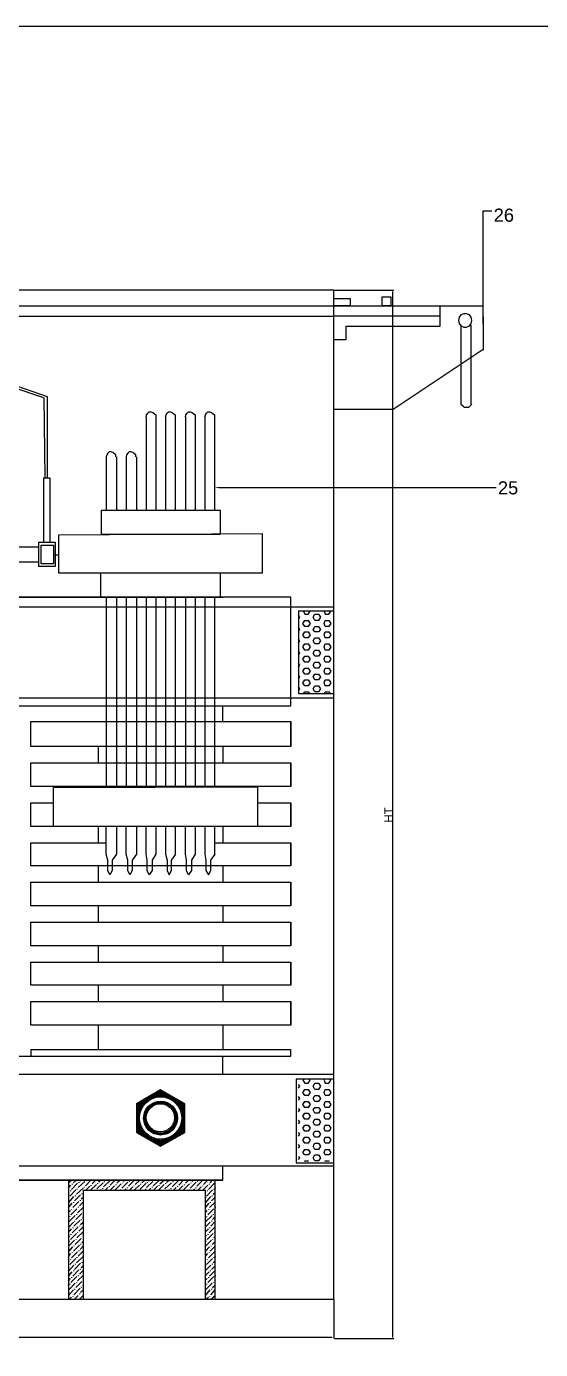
# Model space of a CAD drawing. Header units: millimetres. Extents: x 21.7 to 33, y 17.3 to 23.4.
# Drawn here: x 24.029 to 25.444, y 19.783 to 23.422 of the extents above; entities that cross this region are included whole.
import ezdxf

# ---------------------------------------------------------------- set-up
doc = ezdxf.new("R2010")
doc.units = ezdxf.units.MM
doc.header["$LTSCALE"] = 0.5
doc.layers.add('PDF_Geometry', color=7, linetype='Continuous')
doc.layers.add('PDF_Text', color=7, linetype='Continuous')
doc.layers.add('PDF_Solid Fills', color=7, linetype='Continuous', true_color=0xcd2027)
doc.styles.add('PDF F1', font='arial.ttf')

msp = doc.modelspace()

# ---------------------------------------------------------------- linework, layer by layer
at = {"layer": 'PDF_Geometry', "lineweight": 25}
for points in [[(22.0033, 17.33), (33.0383, 17.33), (33.0383, 23.4217), (22.0033, 23.4217)], [(25.2867, 22.6083), (25.2867, 22.915), (25.31, 22.915)], [(24.8767, 22.6967), (25.04, 22.6967)], [(25.0367, 22.6917), (25.0367, 19.8167)], [(22.3967, 22.6533), (24.875, 22.6533)], [(24.875, 22.6533), (25.2867, 22.6533)], [(25.1667, 22.6517), (25.1667, 22.5967), (24.9083, 22.5967), (24.9083, 22.56), (24.875, 22.56)], [(22.3967, 22.625), (24.875, 22.625)], [(25.1667, 22.625), (24.875, 22.625)], [(25.225, 22.5983), (25.225, 22.3833), (25.2333, 22.3767)], [(25.2533, 22.3833), (25.2533, 22.6)], [(25.2867, 22.6233), (25.2867, 22.5317)], [(25.2867, 22.5333), (25.0383, 22.3683), (24.875, 22.3683)], [(24.0767, 22.4), (23.8033, 22.4917)], [(24.0867, 22.4033), (23.8117, 22.4983)], [(24.0767, 22.4), (24.08, 22.18), (24.0867, 22.18), (24.0867, 22.4033)], [(25.2333, 22.375), (25.2467, 22.375), (25.255, 22.3833)], [(24.0767, 22.0033), (24.0767, 22.18), (24.0933, 22.18), (24.0933, 22.0033)], [(24.5583, 22.1533), (25.2983, 22.1533), (25.3217, 22.1533)], [(24.2483, 22.025), (24.2483, 22.0233)], [(24.2767, 22.025), (24.2767, 22.0233)], [(24.3033, 22.025), (24.3033, 22.0233)], [(24.3317, 22.025), (24.3317, 22.0233)], [(24.3583, 22.025), (24.3583, 22.0233)], [(24.385, 22.025), (24.385, 22.0233)], [(24.4117, 22.025), (24.4117, 22.0233)], [(24.4383, 22.025), (24.4383, 22.0233)], [(24.4667, 22.025), (24.4667, 22.0233)], [(24.4933, 22.025), (24.4933, 22.0233)], [(24.52, 22.025), (24.52, 22.0233)], [(24.5467, 22.025), (24.5467, 22.0233)], [(24.0633, 21.99), (23.9167, 21.99)], [(24.0633, 21.9483), (23.9167, 21.9483)], [(24.1033, 21.9683), (24.1183, 21.9683)], [(22.7017, 21.8517), (24.57, 21.8517)], [(22.3967, 21.825), (24.875, 21.825)], [(24.875, 21.8133), (24.7783, 21.8133), (24.7783, 21.5867), (24.875, 21.5867)], [(24.7783, 21.7917), (24.7817, 21.7967), (24.7783, 21.8017)], [(24.7917, 21.8133), (24.795, 21.805), (24.805, 21.805), (24.81, 21.8133)], [(24.8483, 21.8133), (24.8517, 21.805), (24.8617, 21.805), (24.8667, 21.8133)], [(24.7783, 21.76), (24.7817, 21.7633), (24.7783, 21.7683)], [(24.7783, 21.7267), (24.7817, 21.7317), (24.7783, 21.7367)], [(24.7783, 21.6933), (24.7817, 21.6983), (24.7783, 21.7033)], [(24.7783, 21.66), (24.7817, 21.665), (24.7783, 21.67)], [(24.7783, 21.6283), (24.7817, 21.6333), (24.7783, 21.6367)], [(24.7783, 21.595), (24.7817, 21.6), (24.7783, 21.605)], [(24.7917, 21.5867), (24.795, 21.5917), (24.805, 21.5917), (24.8083, 21.5867)], [(24.85, 21.5867), (24.8517, 21.5917), (24.8617, 21.5917), (24.865, 21.5867)], [(22.3967, 21.575), (24.875, 21.575)], [(24.57, 21.51), (24.57, 21.5533)], [(24.0417, 21.4417), (24.0417, 21.51)], [(24.7567, 21.4417), (24.7567, 21.51)], [(24.2267, 21.4417), (24.2267, 21.3967)], [(24.57, 21.4417), (24.57, 21.3967)], [(24.0417, 21.3317), (24.0417, 21.3967)], [(24.7567, 21.3317), (24.7567, 21.3967)], [(24.2267, 21.3317), (24.2267, 21.3283)], [(24.57, 21.3317), (24.57, 21.33)], [(24.0417, 21.2217), (24.0417, 21.2867)], [(24.665, 21.2867), (24.7567, 21.2867), (24.7567, 21.2217), (24.0417, 21.2217), (24.0417, 21.2867), (24.1033, 21.2867)], [(24.7567, 21.2217), (24.7567, 21.2867)], [(24.2267, 21.2217), (24.2267, 21.1767)], [(24.57, 21.2217), (24.57, 21.1767)], [(24.0417, 21.1133), (24.0417, 21.1767)], [(24.5467, 21.1767), (24.7567, 21.1767), (24.7567, 21.1133), (24.0417, 21.1133), (24.0417, 21.1767), (24.2483, 21.1767)], [(24.52, 21.145), (24.5233, 21.1283)], [(24.5367, 21.1283), (24.5483, 21.145)], [(24.7567, 21.1133), (24.7567, 21.1767)], [(24.2267, 21.1133), (24.2267, 21.0683)], [(24.57, 21.1133), (24.57, 21.0683)], [(24.0417, 21.0033), (24.0417, 21.0683)], [(24.7567, 21.0033), (24.7567, 21.0683)], [(24.2267, 21.0033), (24.2267, 20.9583)], [(24.57, 21.0033), (24.57, 20.9583)], [(24.0417, 20.8933), (24.0417, 20.9583)], [(24.7567, 20.8933), (24.7567, 20.9583)], [(24.2267, 20.8933), (24.2267, 20.8483)], [(24.57, 20.8933), (24.57, 20.8483)], [(24.0417, 20.785), (24.0417, 20.8483)], [(24.7567, 20.785), (24.7567, 20.8483)], [(24.2267, 20.785), (24.2267, 20.74)], [(24.57, 20.785), (24.57, 20.74)], [(24.0417, 20.675), (24.0417, 20.74)], [(24.7567, 20.675), (24.7567, 20.74)], [(24.2267, 20.675), (24.2267, 20.6083)], [(24.57, 20.675), (24.57, 20.6083)], [(24.0417, 20.6083), (24.0417, 20.59)], [(24.0417, 20.6083), (24.7567, 20.6083)], [(24.7567, 20.59), (24.7567, 20.6083)], [(23.8083, 20.59), (24.2267, 20.59)], [(24.2267, 20.59), (24.7567, 20.59)], [(24.57, 20.54), (24.57, 20.59)], [(22.3967, 20.54), (24.875, 20.54)], [(24.7933, 20.5267), (24.79, 20.5233), (24.795, 20.515), (24.805, 20.515), (24.81, 20.5233), (24.8067, 20.5267)], [(24.85, 20.5267), (24.8483, 20.5233), (24.8517, 20.515), (24.8617, 20.515), (24.8667, 20.5233), (24.8633, 20.5267)], [(24.7783, 20.5017), (24.7817, 20.5067), (24.7783, 20.5117)], [(24.7783, 20.4683), (24.7817, 20.4733), (24.7783, 20.4783)], [(24.7783, 20.4367), (24.7817, 20.4417), (24.7783, 20.445)], [(24.7783, 20.4033), (24.7817, 20.4083), (24.7783, 20.4133)], [(24.7783, 20.37), (24.7817, 20.375), (24.7783, 20.38)], [(24.7783, 20.3367), (24.7817, 20.3417), (24.7783, 20.3467)], [(24.7783, 20.305), (24.7817, 20.31), (24.7783, 20.3133)], [(22.3967, 20.2883), (24.875, 20.2883)], [(22.7017, 20.2883), (22.7017, 20.2483), (24.57, 20.2483), (24.57, 20.2883)], [(24.57, 20.2483), (22.7017, 20.2483), (22.7017, 20.2883)], [(24.795, 20.3), (24.795, 20.3017), (24.805, 20.3017), (24.805, 20.3)], [(24.8517, 20.3), (24.8517, 20.3017), (24.8617, 20.3017), (24.8617, 20.3)], [(24.145, 20.24), (24.1533, 20.2483)], [(24.145, 20.2267), (24.1517, 20.235)], [(24.1533, 20.2233), (24.17, 20.24)], [(24.155, 20.2383), (24.155, 20.2367)], [(24.1583, 20.2417), (24.1667, 20.2483)], [(24.1717, 20.2283), (24.19, 20.245)], [(24.1733, 20.2433), (24.1733, 20.2417)], [(24.1767, 20.2467), (24.18, 20.2483)], [(24.1917, 20.2333), (24.2067, 20.2483)], [(24.1933, 20.2483), (24.1933, 20.2467)], [(24.205, 20.22), (24.2217, 20.2367)], [(24.2067, 20.235), (24.2067, 20.2333)], [(24.21, 20.2383), (24.22, 20.2483)], [(24.2233, 20.225), (24.24, 20.2417)], [(24.225, 20.24), (24.225, 20.2383)], [(24.2283, 20.2433), (24.2333, 20.2483)], [(24.2417, 20.23), (24.2583, 20.2467)], [(24.2433, 20.245), (24.2433, 20.2433)], [(24.2467, 20.2483), (24.2467, 20.2467)], [(24.2583, 20.22), (24.2717, 20.2333)], [(24.26, 20.235), (24.2733, 20.2483)], [(24.2733, 20.2217), (24.29, 20.2383)], [(24.275, 20.2367), (24.275, 20.235)], [(24.2783, 20.24), (24.2867, 20.2483)], [(24.2917, 20.2267), (24.3083, 20.2433)], [(24.2933, 20.2417), (24.2933, 20.24)], [(24.2967, 20.245), (24.3, 20.2483)], [(24.31, 20.2317), (24.3267, 20.2483)], [(24.3117, 20.2467), (24.3117, 20.245)], [(24.325, 20.22), (24.34, 20.235)], [(24.325, 20.2333), (24.325, 20.2317)], [(24.3283, 20.2367), (24.3417, 20.2483)], [(24.3417, 20.2233), (24.3583, 20.24)], [(24.3433, 20.2383), (24.3433, 20.2367)], [(24.3467, 20.2417), (24.355, 20.2483)], [(24.36, 20.2283), (24.3767, 20.245)], [(24.3617, 20.2433), (24.3617, 20.2417)], [(24.365, 20.2467), (24.3683, 20.2483)], [(24.3783, 20.2333), (24.395, 20.2483)], [(24.38, 20.2483), (24.38, 20.2467)], [(24.3917, 20.22), (24.4083, 20.2367)], [(24.3933, 20.235), (24.3933, 20.2333)], [(24.3967, 20.2383), (24.4083, 20.2483)], [(24.41, 20.225), (24.4283, 20.2417)], [(24.4117, 20.24), (24.4117, 20.2383)], [(24.415, 20.2433), (24.4217, 20.2483)], [(24.43, 20.23), (24.4467, 20.2467)], [(24.4317, 20.245), (24.4317, 20.2433)], [(24.435, 20.2483), (24.435, 20.2467)], [(24.4467, 20.22), (24.46, 20.2333)], [(24.4483, 20.235), (24.4617, 20.2483)], [(24.4617, 20.2217), (24.4783, 20.2383)], [(24.4633, 20.2367), (24.4633, 20.235)], [(24.4667, 20.24), (24.475, 20.2483)], [(24.48, 20.2267), (24.4967, 20.2433)], [(24.4817, 20.2417), (24.4817, 20.24)], [(24.485, 20.245), (24.4883, 20.2483)], [(24.4983, 20.2317), (24.515, 20.2483)], [(24.5, 20.2467), (24.5, 20.245)], [(24.5133, 20.22), (24.5283, 20.235)], [(24.5133, 20.2333), (24.5133, 20.2317)], [(24.5167, 20.2367), (24.5283, 20.2483)], [(24.53, 20.2233), (24.5467, 20.24)], [(24.5317, 20.2383), (24.5317, 20.2367)], [(24.535, 20.2417), (24.5417, 20.2483)], [(24.145, 20.2133), (24.1467, 20.2167)], [(24.145, 20.1867), (24.16, 20.2033)], [(24.145, 20.2017), (24.145, 20.2)], [(24.1483, 20.205), (24.165, 20.2217)], [(24.15, 20.22), (24.15, 20.2183)], [(24.1617, 20.1917), (24.1783, 20.2083)], [(24.1633, 20.2067), (24.1633, 20.205)], [(24.1667, 20.21), (24.185, 20.2267)], [(24.1683, 20.225), (24.1683, 20.2233)], [(24.18, 20.1967), (24.185, 20.2017)], [(24.1817, 20.2117), (24.1817, 20.21)], [(24.1883, 20.23), (24.1883, 20.2283)], [(24.1917, 20.22), (24.2033, 20.2317)], [(24.22, 20.2217), (24.22, 20.22)], [(24.2317, 20.22), (24.235, 20.2233)], [(24.2383, 20.2267), (24.2383, 20.225)], [(24.245, 20.22), (24.2533, 20.2283)], [(24.2567, 20.2317), (24.2567, 20.23)], [(24.2883, 20.2233), (24.2883, 20.2217)], [(24.2983, 20.22), (24.3033, 20.225)], [(24.3067, 20.2283), (24.3067, 20.2267)], [(24.3117, 20.22), (24.3217, 20.23)], [(24.3517, 20.22), (24.3533, 20.2217)], [(24.3567, 20.225), (24.3567, 20.2233)], [(24.365, 20.22), (24.3717, 20.2267)], [(24.375, 20.23), (24.375, 20.2283)], [(24.3783, 20.22), (24.39, 20.2317)], [(24.4067, 20.2217), (24.4067, 20.22)], [(24.42, 20.22), (24.4233, 20.2233)], [(24.4267, 20.2267), (24.4267, 20.225)], [(24.4333, 20.22), (24.4417, 20.2283)], [(24.445, 20.2317), (24.445, 20.23)], [(24.4767, 20.2233), (24.4767, 20.2217)], [(24.4867, 20.22), (24.4917, 20.225)], [(24.495, 20.2283), (24.495, 20.2267)], [(24.5, 20.22), (24.51, 20.23)], [(24.5217, 20.215), (24.5233, 20.2167)], [(24.5217, 20.1867), (24.5367, 20.2033)], [(24.5217, 20.2017), (24.5217, 20.2)], [(24.525, 20.205), (24.5417, 20.2217)], [(24.5267, 20.22), (24.5267, 20.2183)], [(24.5383, 20.1917), (24.5483, 20.2017)], [(24.54, 20.2067), (24.54, 20.205)], [(24.5433, 20.21), (24.5483, 20.215)], [(24.545, 20.225), (24.545, 20.2233)], [(24.5483, 20.2283), (24.5483, 20.2267)], [(24.145, 20.1733), (24.155, 20.185)], [(24.145, 20.16), (24.15, 20.165)], [(24.1517, 20.1533), (24.1683, 20.17)], [(24.1533, 20.1683), (24.1533, 20.1667)], [(24.1567, 20.1733), (24.1733, 20.19)], [(24.1583, 20.1883), (24.1583, 20.1867)], [(24.17, 20.1583), (24.185, 20.1733)], [(24.1717, 20.175), (24.1717, 20.1733)], [(24.175, 20.1783), (24.185, 20.1883)], [(24.1767, 20.1933), (24.1767, 20.1917)], [(24.5217, 20.1733), (24.5317, 20.185)], [(24.5217, 20.16), (24.5267, 20.165)], [(24.5283, 20.1533), (24.545, 20.17)], [(24.53, 20.1683), (24.53, 20.1667)], [(24.5333, 20.1733), (24.5483, 20.1883)], [(24.535, 20.1883), (24.535, 20.1867)], [(24.5467, 20.1583), (24.5483, 20.1617)], [(24.5483, 20.175), (24.5483, 20.1733)], [(24.145, 20.1467), (24.145, 20.145)], [(24.145, 20.1183), (24.1583, 20.1333)], [(24.1467, 20.135), (24.1633, 20.1517)], [(24.1483, 20.15), (24.1483, 20.1483)], [(24.16, 20.1217), (24.1767, 20.1383)], [(24.1617, 20.1367), (24.1617, 20.135)], [(24.165, 20.14), (24.1817, 20.1567)], [(24.1667, 20.155), (24.1667, 20.1533)], [(24.175, 20.1233), (24.175, 20.1217)], [(24.1783, 20.1267), (24.185, 20.1333)], [(24.18, 20.1417), (24.18, 20.14)], [(24.185, 20.145), (24.185, 20.1467)], [(24.5217, 20.1467), (24.5217, 20.145)], [(24.5217, 20.12), (24.535, 20.1333)], [(24.5233, 20.135), (24.54, 20.1517)], [(24.525, 20.15), (24.525, 20.1483)], [(24.5367, 20.1217), (24.5483, 20.135)], [(24.5383, 20.1367), (24.5383, 20.135)], [(24.5417, 20.14), (24.5483, 20.1483)], [(24.5433, 20.155), (24.5433, 20.1533)], [(24.145, 20.105), (24.1533, 20.115)], [(24.145, 20.0917), (24.1483, 20.0967)], [(24.15, 20.085), (24.1667, 20.1017)], [(24.1517, 20.1), (24.1517, 20.0983)], [(24.155, 20.1033), (24.1717, 20.12)], [(24.1567, 20.1183), (24.1567, 20.1167)], [(24.1633, 20.0717), (24.18, 20.0883)], [(24.1683, 20.09), (24.185, 20.1067)], [(24.17, 20.105), (24.17, 20.1033)], [(24.1733, 20.1083), (24.185, 20.12)], [(24.185, 20.0917), (24.185, 20.09)], [(24.5217, 20.1067), (24.53, 20.115)], [(24.5217, 20.0933), (24.525, 20.0967)], [(24.5267, 20.085), (24.5433, 20.1017)], [(24.5283, 20.1), (24.5283, 20.0983)], [(24.5317, 20.1033), (24.5483, 20.12)], [(24.5333, 20.1183), (24.5333, 20.1167)], [(24.545, 20.09), (24.5483, 20.0933)], [(24.5467, 20.105), (24.5467, 20.1033)], [(24.145, 20.0667), (24.1617, 20.0833)], [(24.145, 20.0517), (24.1567, 20.065)], [(24.1467, 20.0817), (24.1467, 20.08)], [(24.1533, 20.035), (24.17, 20.0517)], [(24.1583, 20.0533), (24.175, 20.07)], [(24.16, 20.0683), (24.16, 20.0667)], [(24.165, 20.0867), (24.165, 20.085)], [(24.1717, 20.04), (24.185, 20.0533)], [(24.1733, 20.055), (24.1733, 20.0533)], [(24.1767, 20.0583), (24.185, 20.0667)], [(24.1783, 20.0733), (24.1783, 20.0717)], [(24.1817, 20.0767), (24.185, 20.08)], [(24.5217, 20.0667), (24.5383, 20.0833)], [(24.5217, 20.0533), (24.5333, 20.065)], [(24.5233, 20.0817), (24.5233, 20.08)], [(24.53, 20.035), (24.5467, 20.0517)], [(24.535, 20.0533), (24.5483, 20.0667)], [(24.5367, 20.0683), (24.5367, 20.0667)], [(24.54, 20.0717), (24.5483, 20.08)], [(24.5417, 20.0867), (24.5417, 20.085)], [(24.145, 20.0383), (24.1517, 20.0467)], [(24.145, 20.025), (24.1467, 20.0283)], [(24.145, 19.9983), (24.16, 20.015)], [(24.1483, 20.0167), (24.165, 20.0333)], [(24.15, 20.0317), (24.15, 20.03)], [(24.155, 20.05), (24.155, 20.0483)], [(24.1617, 20.0033), (24.1783, 20.02)], [(24.1633, 20.0183), (24.1633, 20.0167)], [(24.1667, 20.0217), (24.185, 20.0383)], [(24.1683, 20.0367), (24.1683, 20.035)], [(24.1817, 20.0233), (24.1817, 20.0217)], [(24.5217, 20.04), (24.5283, 20.0467)], [(24.5217, 20.0267), (24.5233, 20.0283)], [(24.5217, 20), (24.5367, 20.015)], [(24.525, 20.0167), (24.5417, 20.0333)], [(24.5267, 20.0317), (24.5267, 20.03)], [(24.5317, 20.05), (24.5317, 20.0483)], [(24.54, 20.0183), (24.54, 20.0167)], [(24.5433, 20.0217), (24.5483, 20.0267)], [(24.545, 20.0367), (24.545, 20.035)], [(24.5483, 20.04), (24.5483, 20.0383)], [(24.145, 20.0133), (24.145, 20.0117)], [(24.145, 19.985), (24.155, 19.9967)], [(24.145, 19.9717), (24.15, 19.9783)], [(24.1517, 19.9667), (24.1683, 19.9833)], [(24.1533, 19.9817), (24.1533, 19.98)], [(24.1567, 19.985), (24.1733, 20.0017)], [(24.1583, 20), (24.1583, 19.9983)], [(24.17, 19.9717), (24.185, 19.9867)], [(24.1717, 19.9867), (24.1717, 19.985)], [(24.175, 19.99), (24.185, 20)], [(24.1767, 20.005), (24.1767, 20.0033)], [(24.18, 20.0083), (24.185, 20.0133)], [(24.5217, 20.0133), (24.5217, 20.0117)], [(24.5217, 19.9867), (24.5317, 19.9967)], [(24.5217, 19.9733), (24.5267, 19.9783)], [(24.5283, 19.9667), (24.545, 19.9833)], [(24.53, 19.9817), (24.53, 19.98)], [(24.5333, 19.985), (24.5483, 20)], [(24.535, 20), (24.535, 19.9983)], [(24.5383, 20.0033), (24.5483, 20.0133)], [(24.5483, 19.9867), (24.5483, 19.985)], [(24.145, 19.9583), (24.145, 19.96)], [(24.145, 19.9317), (24.1583, 19.9467)], [(24.1467, 19.9483), (24.1633, 19.965)], [(24.1483, 19.9633), (24.1483, 19.9617)], [(24.16, 19.9333), (24.1767, 19.9517)], [(24.1617, 19.95), (24.1617, 19.9483)], [(24.165, 19.9533), (24.1817, 19.97)], [(24.1667, 19.9683), (24.1667, 19.9667)], [(24.1783, 19.94), (24.185, 19.9467)], [(24.18, 19.955), (24.18, 19.9533)], [(24.185, 19.9583), (24.185, 19.96)], [(24.5217, 19.9583), (24.5217, 19.96)], [(24.5217, 19.9317), (24.535, 19.9467)], [(24.5233, 19.9483), (24.54, 19.965)], [(24.525, 19.9633), (24.525, 19.9617)], [(24.5367, 19.9333), (24.5483, 19.9467)], [(24.5383, 19.95), (24.5383, 19.9483)], [(24.5417, 19.9533), (24.5483, 19.96)], [(24.5433, 19.9683), (24.5433, 19.9667)], [(24.5467, 19.9717), (24.5483, 19.9733)], [(24.1483, 19.9217), (24.1533, 19.9267)], [(24.1567, 19.93), (24.1567, 19.9283)], [(24.1617, 19.9217), (24.1717, 19.9317)], [(24.175, 19.9367), (24.175, 19.935)], [(24.175, 19.9217), (24.185, 19.9317)], [(24.5233, 19.9217), (24.53, 19.9267)], [(24.5333, 19.93), (24.5333, 19.9283)], [(24.5367, 19.9217), (24.5483, 19.9317)], [(24.875, 19.92), (24.875, 19.8133)], [(22.4017, 19.8167), (24.87, 19.8167)], [(24.8767, 19.8133), (25.04, 19.8133)]]:
    msp.add_lwpolyline(points, dxfattribs=at)
for points in [[(22.3967, 19.9217), (24.875, 19.9217), (24.875, 22.6967), (22.3967, 22.6967)], [(24.875, 22.6733), (24.92, 22.6733), (24.92, 22.6533), (24.875, 22.6533)], [(25.0083, 22.6783), (25.0317, 22.6783), (25.0317, 22.6533), (25.0083, 22.6533)], [(25.255, 22.6133), (25.2533, 22.6217), (25.2483, 22.6283), (25.24, 22.6317), (25.2333, 22.6317), (25.225, 22.6283), (25.22, 22.6217), (25.2183, 22.6133), (25.22, 22.605), (25.225, 22.5983), (25.2333, 22.595), (25.24, 22.595), (25.2483, 22.5983), (25.2533, 22.605)], [(24.235, 22.025), (24.5633, 22.025), (24.5633, 22.09), (24.235, 22.09)], [(24.1183, 22.0233), (24.6783, 22.0267), (24.6783, 21.9183), (24.1183, 21.9183)], [(24.0633, 22.0033), (24.1083, 22.0033), (24.1083, 21.9367), (24.0633, 21.9367)], [(24.07, 21.995), (24.1033, 21.995), (24.1033, 21.9433), (24.07, 21.9433)], [(24.2333, 21.8517), (24.5633, 21.8517), (24.5633, 21.9183), (24.2333, 21.9183)], [(22.51, 21.5533), (24.7567, 21.5533), (24.7567, 21.8517), (22.51, 21.8517)], [(24.8183, 21.7967), (24.8233, 21.805), (24.8333, 21.805), (24.8383, 21.7967), (24.8333, 21.7883), (24.8233, 21.7883)], [(24.79, 21.78), (24.795, 21.7883), (24.805, 21.7883), (24.81, 21.78), (24.805, 21.7717), (24.795, 21.7717)], [(24.8183, 21.7633), (24.8233, 21.7717), (24.8333, 21.7717), (24.8383, 21.7633), (24.8333, 21.7567), (24.8233, 21.7567)], [(24.8483, 21.78), (24.8517, 21.7883), (24.8617, 21.7883), (24.8667, 21.78), (24.8617, 21.7717), (24.8517, 21.7717)], [(24.79, 21.7483), (24.795, 21.7567), (24.805, 21.7567), (24.81, 21.7483), (24.805, 21.74), (24.795, 21.74)], [(24.8183, 21.7317), (24.8233, 21.74), (24.8333, 21.74), (24.8383, 21.7317), (24.8333, 21.7233), (24.8233, 21.7233)], [(24.8483, 21.7483), (24.8517, 21.7567), (24.8617, 21.7567), (24.8667, 21.7483), (24.8617, 21.74), (24.8517, 21.74)], [(24.79, 21.715), (24.795, 21.7233), (24.805, 21.7233), (24.81, 21.715), (24.805, 21.7067), (24.795, 21.7067)], [(24.79, 21.6817), (24.795, 21.69), (24.805, 21.69), (24.81, 21.6817), (24.805, 21.6733), (24.795, 21.6733)], [(24.8183, 21.6983), (24.8233, 21.7067), (24.8333, 21.7067), (24.8383, 21.6983), (24.8333, 21.69), (24.8233, 21.69)], [(24.8483, 21.715), (24.8517, 21.7233), (24.8617, 21.7233), (24.8667, 21.715), (24.8617, 21.7067), (24.8517, 21.7067)], [(24.8483, 21.6817), (24.8517, 21.69), (24.8617, 21.69), (24.8667, 21.6817), (24.8617, 21.6733), (24.8517, 21.6733)], [(24.79, 21.6483), (24.795, 21.6567), (24.805, 21.6567), (24.81, 21.6483), (24.805, 21.64), (24.795, 21.64)], [(24.8183, 21.665), (24.8233, 21.6733), (24.8333, 21.6733), (24.8383, 21.665), (24.8333, 21.6567), (24.8233, 21.6567)], [(24.8483, 21.6483), (24.8517, 21.6567), (24.8617, 21.6567), (24.8667, 21.6483), (24.8617, 21.64), (24.8517, 21.64)], [(24.79, 21.6167), (24.795, 21.625), (24.805, 21.625), (24.81, 21.6167), (24.805, 21.6083), (24.795, 21.6083)], [(24.8183, 21.6333), (24.8233, 21.64), (24.8333, 21.64), (24.8383, 21.6333), (24.8333, 21.625), (24.8233, 21.625)], [(24.8483, 21.6167), (24.8517, 21.625), (24.8617, 21.625), (24.8667, 21.6167), (24.8617, 21.6083), (24.8517, 21.6083)], [(24.8183, 21.6), (24.8233, 21.6083), (24.8333, 21.6083), (24.8383, 21.6), (24.8333, 21.5917), (24.8233, 21.5917)], [(24.0417, 21.51), (24.7567, 21.51), (24.7567, 21.4417), (24.0417, 21.4417)], [(24.0417, 21.3967), (24.7567, 21.3967), (24.7567, 21.3317), (24.0417, 21.3317)], [(24.1033, 21.3283), (24.665, 21.33), (24.665, 21.2217), (24.1033, 21.2217)], [(24.0417, 21.0683), (24.7567, 21.0683), (24.7567, 21.0033), (24.0417, 21.0033)], [(24.0417, 20.9583), (24.7567, 20.9583), (24.7567, 20.8933), (24.0417, 20.8933)], [(24.0417, 20.8483), (24.7567, 20.8483), (24.7567, 20.785), (24.0417, 20.785)], [(24.0417, 20.74), (24.7567, 20.74), (24.7567, 20.675), (24.0417, 20.675)], [(24.875, 20.5267), (24.7717, 20.5267), (24.7717, 20.2967), (24.875, 20.2967)], [(24.79, 20.49), (24.795, 20.4983), (24.805, 20.4983), (24.81, 20.49), (24.805, 20.4817), (24.795, 20.4817)], [(24.8183, 20.5067), (24.8233, 20.515), (24.8333, 20.515), (24.8383, 20.5067), (24.8333, 20.4983), (24.8233, 20.4983)], [(24.8483, 20.49), (24.8517, 20.4983), (24.8617, 20.4983), (24.8667, 20.49), (24.8617, 20.4817), (24.8517, 20.4817)], [(24.79, 20.4567), (24.795, 20.465), (24.805, 20.465), (24.81, 20.4567), (24.805, 20.4483), (24.795, 20.4483)], [(24.8183, 20.4733), (24.8233, 20.4817), (24.8333, 20.4817), (24.8383, 20.4733), (24.8333, 20.465), (24.8233, 20.465)], [(24.8483, 20.4567), (24.8517, 20.465), (24.8617, 20.465), (24.8667, 20.4567), (24.8617, 20.4483), (24.8517, 20.4483)], [(24.79, 20.425), (24.795, 20.4333), (24.805, 20.4333), (24.81, 20.425), (24.805, 20.4167), (24.795, 20.4167)], [(24.8183, 20.4417), (24.8233, 20.4483), (24.8333, 20.4483), (24.8383, 20.4417), (24.8333, 20.4333), (24.8233, 20.4333)], [(24.8183, 20.4083), (24.8233, 20.4167), (24.8333, 20.4167), (24.8383, 20.4083), (24.8333, 20.4), (24.8233, 20.4)], [(24.8483, 20.425), (24.8517, 20.4333), (24.8617, 20.4333), (24.8667, 20.425), (24.8617, 20.4167), (24.8517, 20.4167)], [(24.79, 20.3917), (24.795, 20.4), (24.805, 20.4), (24.81, 20.3917), (24.805, 20.3833), (24.795, 20.3833)], [(24.8183, 20.375), (24.8233, 20.3833), (24.8333, 20.3833), (24.8383, 20.375), (24.8333, 20.3667), (24.8233, 20.3667)], [(24.8483, 20.3917), (24.8517, 20.4), (24.8617, 20.4), (24.8667, 20.3917), (24.8617, 20.3833), (24.8517, 20.3833)], [(24.79, 20.3583), (24.795, 20.3667), (24.805, 20.3667), (24.81, 20.3583), (24.805, 20.35), (24.795, 20.35)], [(24.8183, 20.3417), (24.8233, 20.35), (24.8333, 20.35), (24.8383, 20.3417), (24.8333, 20.3333), (24.8233, 20.3333)], [(24.8483, 20.3583), (24.8517, 20.3667), (24.8617, 20.3667), (24.8667, 20.3583), (24.8617, 20.35), (24.8517, 20.35)], [(24.79, 20.325), (24.795, 20.3333), (24.805, 20.3333), (24.81, 20.325), (24.805, 20.3183), (24.795, 20.3183)], [(24.8183, 20.31), (24.8233, 20.3183), (24.8333, 20.3183), (24.8383, 20.31), (24.8333, 20.3017), (24.8233, 20.3017)], [(24.8483, 20.325), (24.8517, 20.3333), (24.8617, 20.3333), (24.8667, 20.325), (24.8617, 20.3183), (24.8517, 20.3183)], [(24.5483, 20.2483), (24.145, 20.2483), (24.145, 19.9217), (24.5483, 19.9217)], [(24.5217, 20.22), (24.185, 20.22), (24.185, 19.9217), (24.5217, 19.9217)]]:
    msp.add_lwpolyline(points, close=True, dxfattribs=at)
at = {"layer": 'PDF_Geometry', "color": 242, "lineweight": 25, "true_color": 0xcd2027}
for points in [[(24.3583, 22.3483), (24.36, 22.3533), (24.3633, 22.3583), (24.3667, 22.3617), (24.3717, 22.3617), (24.3767, 22.36), (24.3817, 22.3567), (24.385, 22.3533), (24.385, 22.3483), (24.385, 22.09)], [(24.3583, 22.3483), (24.3583, 22.09)], [(24.4117, 22.3483), (24.4133, 22.3533), (24.4167, 22.3583), (24.42, 22.3617), (24.425, 22.3617), (24.43, 22.36), (24.435, 22.3567), (24.4383, 22.3533), (24.4383, 22.3483), (24.4383, 22.09)], [(24.4117, 22.3483), (24.4117, 22.09)], [(24.4667, 22.3483), (24.4683, 22.3533), (24.4717, 22.3583), (24.475, 22.3617), (24.48, 22.3617), (24.485, 22.36), (24.49, 22.3567), (24.4933, 22.3533), (24.4933, 22.3483), (24.4933, 22.09)], [(24.4667, 22.3483), (24.4667, 22.09)], [(24.52, 22.3483), (24.5217, 22.3533), (24.525, 22.3583), (24.5283, 22.3617), (24.5333, 22.3617), (24.5383, 22.36), (24.5433, 22.3567), (24.5467, 22.3533), (24.5467, 22.3483), (24.5467, 22.09)], [(24.52, 22.3483), (24.52, 22.09)], [(24.275, 22.2383), (24.275, 22.2433), (24.2717, 22.2467), (24.2667, 22.25), (24.2617, 22.2517), (24.2567, 22.2517), (24.2533, 22.2483), (24.25, 22.2433), (24.2483, 22.2383)], [(24.2483, 22.2383), (24.2483, 22.09)], [(24.2767, 22.2383), (24.2767, 22.09)], [(24.33, 22.2383), (24.33, 22.2433), (24.3267, 22.2467), (24.3217, 22.25), (24.3167, 22.2517), (24.3117, 22.2517), (24.3083, 22.2483), (24.305, 22.2433), (24.3033, 22.2383)], [(24.3033, 22.2383), (24.3033, 22.09)], [(24.3317, 22.2383), (24.3317, 22.09)], [(24.2483, 21.8517), (24.2483, 21.3283)], [(24.2767, 21.8517), (24.2767, 21.3283)], [(24.3033, 21.8517), (24.3033, 21.3283)], [(24.3317, 21.8517), (24.3317, 21.33)], [(24.3583, 21.8517), (24.3583, 21.33)], [(24.385, 21.8517), (24.385, 21.33)], [(24.4117, 21.8517), (24.4117, 21.33)], [(24.4383, 21.8517), (24.4383, 21.33)], [(24.4667, 21.8517), (24.4667, 21.33)], [(24.4933, 21.8517), (24.4933, 21.33)], [(24.52, 21.8517), (24.52, 21.33)], [(24.5467, 21.8517), (24.5467, 21.33)], [(24.2767, 21.2217), (24.2767, 21.145), (24.265, 21.1283), (24.265, 21.1), (24.2583, 21.0883), (24.2533, 21.1), (24.2533, 21.1283), (24.2483, 21.145), (24.2483, 21.2217)], [(24.3317, 21.2217), (24.3317, 21.145), (24.32, 21.1283), (24.32, 21.1), (24.3133, 21.0883), (24.3083, 21.1), (24.3083, 21.1283), (24.3033, 21.145), (24.3033, 21.2217)], [(24.385, 21.2217), (24.385, 21.145), (24.375, 21.1283), (24.375, 21.1), (24.3667, 21.0883), (24.3617, 21.1), (24.3617, 21.1283), (24.3583, 21.145), (24.3583, 21.2217)], [(24.4117, 21.2217), (24.4117, 21.145), (24.4167, 21.1283), (24.4167, 21.1), (24.4217, 21.0883), (24.4283, 21.1), (24.4283, 21.1283), (24.44, 21.145)], [(24.4383, 21.2217), (24.4383, 21.145)], [(24.4933, 21.2217), (24.4933, 21.145), (24.4833, 21.1283), (24.4833, 21.1), (24.475, 21.0883), (24.47, 21.1), (24.47, 21.1283), (24.4667, 21.145), (24.4667, 21.2217)], [(24.52, 21.2217), (24.52, 21.145)], [(24.5467, 21.2217), (24.5467, 21.145)], [(24.5233, 21.1283), (24.5233, 21.1), (24.53, 21.0883), (24.5367, 21.1), (24.5367, 21.1283)]]:
    msp.add_lwpolyline(points, dxfattribs=at)
msp.add_lwpolyline([(24.3983, 20.4967), (24.3317, 20.4583), (24.3317, 20.38), (24.3983, 20.3417), (24.465, 20.38), (24.465, 20.4583)], close=True, dxfattribs=at)
for centre, radius in [((24.3984, 20.4195), 0.0582), ((24.3984, 20.4194), 0.0466), ((24.3978, 20.4202), 0.0388)]:
    msp.add_circle(centre, radius, dxfattribs=at)
at = {"layer": 'PDF_Solid Fills', "color": 7, "transparency": 33554559}
for points in [[(25.0367, 22.6917), (25.0383, 22.6917), (25.0367, 22.6967)], [(25.2883, 22.6083), (25.2867, 22.5967), (25.2833, 22.6083)], [(24.5583, 22.1517), (24.5467, 22.1533), (24.5583, 22.155)], [(24.87, 19.8167), (24.87, 19.815), (24.875, 19.8167)], [(25.0367, 19.8167), (25.0383, 19.8167), (25.0367, 19.8133)]]:
    msp.add_solid(points, dxfattribs=at)
at = {"layer": 'PDF_Solid Fills', "transparency": 33554559}
for points in [[(24.3983, 20.4967), (24.3983, 20.4783), (24.3667, 20.4783)], [(24.3983, 20.4967), (24.43, 20.4783), (24.3983, 20.4783)], [(24.3433, 20.465), (24.355, 20.4583), (24.3317, 20.4583)], [(24.3317, 20.4583), (24.3533, 20.4567), (24.3317, 20.4567)], [(24.3317, 20.4583), (24.355, 20.4583), (24.3533, 20.4567)], [(24.3317, 20.4567), (24.3467, 20.4483), (24.3317, 20.4483)], [(24.3317, 20.4567), (24.3533, 20.4567), (24.3467, 20.4483)], [(24.3533, 20.47), (24.36, 20.465), (24.3433, 20.465)], [(24.3433, 20.465), (24.36, 20.465), (24.355, 20.4583)], [(24.36, 20.475), (24.3683, 20.47), (24.3533, 20.47)], [(24.3533, 20.47), (24.3683, 20.47), (24.36, 20.465)], [(24.365, 20.4767), (24.3783, 20.475), (24.36, 20.475)], [(24.36, 20.475), (24.3783, 20.475), (24.3683, 20.47)], [(24.365, 20.4517), (24.3733, 20.45), (24.3617, 20.45)], [(24.3667, 20.4783), (24.3883, 20.4767), (24.365, 20.4767)], [(24.365, 20.4767), (24.3883, 20.4767), (24.3783, 20.475)], [(24.3683, 20.455), (24.3767, 20.4517), (24.365, 20.4517)], [(24.365, 20.4517), (24.3767, 20.4517), (24.3733, 20.45)], [(24.3667, 20.4783), (24.3983, 20.4783), (24.3883, 20.4767)], [(24.3717, 20.4583), (24.3833, 20.455), (24.3683, 20.455)], [(24.3683, 20.455), (24.3833, 20.455), (24.3833, 20.455)], [(24.3683, 20.455), (24.3833, 20.455), (24.3767, 20.4517)], [(24.375, 20.46), (24.3983, 20.4583), (24.3717, 20.4583)], [(24.3717, 20.4583), (24.3933, 20.4583), (24.3933, 20.4583)], [(24.3717, 20.4583), (24.3983, 20.4583), (24.3933, 20.4583)], [(24.3717, 20.4583), (24.39, 20.4583), (24.39, 20.4583)], [(24.3717, 20.4583), (24.3933, 20.4583), (24.39, 20.4583)], [(24.3717, 20.4583), (24.39, 20.4583), (24.3833, 20.455)], [(24.3817, 20.4633), (24.3983, 20.46), (24.375, 20.46)], [(24.375, 20.46), (24.3983, 20.46), (24.3983, 20.4583)], [(24.39, 20.4667), (24.3983, 20.4633), (24.3817, 20.4633)], [(24.3817, 20.4633), (24.3983, 20.4633), (24.3983, 20.46)], [(24.3983, 20.4667), (24.39, 20.4667), (24.39, 20.4667)], [(24.39, 20.4667), (24.3983, 20.4667), (24.3983, 20.4633)], [(24.3983, 20.4783), (24.4317, 20.4767), (24.4083, 20.4767)], [(24.3983, 20.4783), (24.43, 20.4783), (24.4317, 20.4767)], [(24.3983, 20.4667), (24.4067, 20.4667), (24.4067, 20.4667)], [(24.3983, 20.4667), (24.415, 20.4633), (24.3983, 20.4633)], [(24.3983, 20.4667), (24.4067, 20.4667), (24.415, 20.4633)], [(24.3983, 20.4633), (24.4217, 20.46), (24.3983, 20.46)], [(24.3983, 20.4633), (24.415, 20.4633), (24.4217, 20.46)], [(24.3983, 20.46), (24.425, 20.4583), (24.3983, 20.4583)], [(24.3983, 20.46), (24.4217, 20.46), (24.425, 20.4583)], [(24.3983, 20.4583), (24.425, 20.4583), (24.4033, 20.4583)], [(24.3983, 20.4583), (24.425, 20.4583), (24.425, 20.4583)], [(24.4033, 20.4583), (24.425, 20.4583), (24.405, 20.4583)], [(24.4033, 20.4583), (24.425, 20.4583), (24.425, 20.4583)], [(24.405, 20.4583), (24.4283, 20.4567), (24.4117, 20.4567)], [(24.405, 20.4583), (24.425, 20.4583), (24.4283, 20.4567)], [(24.4083, 20.4767), (24.4367, 20.475), (24.4183, 20.475)], [(24.4083, 20.4767), (24.4317, 20.4767), (24.4367, 20.475)], [(24.4117, 20.4567), (24.4283, 20.455), (24.4133, 20.455)], [(24.4117, 20.4567), (24.4283, 20.4567), (24.4283, 20.455)], [(24.4133, 20.455), (24.4317, 20.4533), (24.4183, 20.4533)], [(24.4133, 20.455), (24.4283, 20.455), (24.4317, 20.4533)], [(24.4183, 20.475), (24.4433, 20.47), (24.4283, 20.47)], [(24.4183, 20.475), (24.4367, 20.475), (24.4433, 20.47)], [(24.4183, 20.4533), (24.435, 20.45), (24.4233, 20.45)], [(24.4183, 20.4533), (24.4317, 20.4533), (24.435, 20.45)], [(24.4283, 20.47), (24.455, 20.465), (24.4367, 20.465)], [(24.4283, 20.47), (24.4433, 20.47), (24.455, 20.465)], [(24.4367, 20.465), (24.465, 20.4583), (24.4433, 20.4583)], [(24.4367, 20.465), (24.455, 20.465), (24.465, 20.4583)], [(24.4433, 20.4583), (24.465, 20.4567), (24.4433, 20.4567)], [(24.4433, 20.4583), (24.465, 20.4583), (24.465, 20.4567)], [(24.4433, 20.4567), (24.465, 20.4483), (24.45, 20.4483)], [(24.4433, 20.4567), (24.465, 20.4567), (24.465, 20.4483)], [(24.3317, 20.4483), (24.3433, 20.44), (24.3317, 20.44)], [(24.3317, 20.4483), (24.3467, 20.4483), (24.3433, 20.44)], [(24.3317, 20.44), (24.34, 20.43), (24.3317, 20.43)], [(24.3317, 20.44), (24.3433, 20.44), (24.34, 20.43)], [(24.3317, 20.43), (24.34, 20.42), (24.3317, 20.42)], [(24.3317, 20.43), (24.34, 20.43), (24.34, 20.42)], [(24.3317, 20.42), (24.34, 20.4083), (24.3317, 20.4083)], [(24.3317, 20.42), (24.34, 20.42), (24.34, 20.4083)], [(24.3533, 20.435), (24.36, 20.4283), (24.3517, 20.4283)], [(24.3517, 20.4283), (24.36, 20.4267), (24.3517, 20.4267)], [(24.3517, 20.4283), (24.36, 20.4283), (24.36, 20.4267)], [(24.3517, 20.4267), (24.36, 20.42), (24.3517, 20.42)], [(24.3517, 20.4267), (24.36, 20.4267), (24.36, 20.42)], [(24.3517, 20.42), (24.36, 20.4117), (24.3517, 20.4117)], [(24.3517, 20.42), (24.36, 20.42), (24.36, 20.4117)], [(24.3567, 20.4417), (24.3633, 20.435), (24.3533, 20.435)], [(24.3533, 20.435), (24.3617, 20.435), (24.3617, 20.435)], [(24.3533, 20.435), (24.3633, 20.435), (24.3617, 20.435)], [(24.3533, 20.435), (24.3617, 20.435), (24.36, 20.4283)], [(24.36, 20.4467), (24.3667, 20.4433), (24.3567, 20.4433)], [(24.3567, 20.4433), (24.3667, 20.4417), (24.3567, 20.4417)], [(24.3567, 20.4433), (24.3667, 20.4433), (24.3667, 20.4417)], [(24.3567, 20.4417), (24.3667, 20.4417), (24.3633, 20.435)], [(24.3617, 20.45), (24.37, 20.4467), (24.36, 20.4467)], [(24.36, 20.4467), (24.37, 20.4467), (24.3667, 20.4433)], [(24.3617, 20.45), (24.3733, 20.45), (24.37, 20.4467)], [(24.4233, 20.45), (24.435, 20.45), (24.435, 20.45)], [(24.4233, 20.45), (24.4383, 20.445), (24.4283, 20.445)], [(24.4233, 20.45), (24.435, 20.45), (24.4383, 20.445)], [(24.4283, 20.445), (24.44, 20.4433), (24.43, 20.4433)], [(24.4283, 20.445), (24.4383, 20.445), (24.44, 20.4433)], [(24.43, 20.4433), (24.4417, 20.4383), (24.4317, 20.4383)], [(24.43, 20.4433), (24.44, 20.4433), (24.4417, 20.4383)], [(24.4317, 20.4383), (24.4433, 20.435), (24.4333, 20.435)], [(24.4317, 20.4383), (24.4417, 20.4383), (24.4433, 20.435)], [(24.4333, 20.435), (24.4433, 20.4333), (24.435, 20.4333)], [(24.4333, 20.435), (24.4433, 20.435), (24.4433, 20.4333)], [(24.435, 20.4333), (24.445, 20.4283), (24.4367, 20.4283)], [(24.435, 20.4333), (24.4433, 20.4333), (24.445, 20.4283)], [(24.4367, 20.4283), (24.445, 20.4267), (24.4367, 20.4267)], [(24.4367, 20.4283), (24.445, 20.4283), (24.445, 20.4267)], [(24.4367, 20.4267), (24.445, 20.42), (24.4383, 20.42)], [(24.4367, 20.4267), (24.445, 20.4267), (24.445, 20.42)], [(24.4383, 20.42), (24.445, 20.4133), (24.4367, 20.4133)], [(24.4383, 20.42), (24.445, 20.42), (24.445, 20.4133)], [(24.45, 20.4483), (24.465, 20.44), (24.4533, 20.44)], [(24.45, 20.4483), (24.465, 20.4483), (24.465, 20.44)], [(24.4533, 20.44), (24.465, 20.43), (24.4567, 20.43)], [(24.4533, 20.44), (24.465, 20.44), (24.465, 20.43)], [(24.4567, 20.43), (24.465, 20.42), (24.4567, 20.42)], [(24.4567, 20.43), (24.465, 20.43), (24.465, 20.42)], [(24.4567, 20.42), (24.465, 20.4083), (24.4567, 20.4083)], [(24.4567, 20.42), (24.465, 20.42), (24.465, 20.4083)], [(24.3317, 20.4083), (24.3433, 20.4), (24.3317, 20.4)], [(24.3317, 20.4083), (24.34, 20.4083), (24.3433, 20.4)], [(24.3317, 20.4), (24.3467, 20.39), (24.3317, 20.39)], [(24.3317, 20.4), (24.3433, 20.4), (24.3467, 20.39)], [(24.3317, 20.39), (24.3533, 20.3817), (24.3317, 20.3817)], [(24.3317, 20.39), (24.3467, 20.39), (24.3533, 20.3817)], [(24.3317, 20.3817), (24.355, 20.38), (24.3317, 20.38)], [(24.3317, 20.3817), (24.3533, 20.3817), (24.355, 20.38)], [(24.3317, 20.38), (24.36, 20.375), (24.3433, 20.375)], [(24.3317, 20.38), (24.355, 20.38), (24.36, 20.375)], [(24.3517, 20.4117), (24.36, 20.4117), (24.36, 20.4117)], [(24.3517, 20.4117), (24.3617, 20.405), (24.3533, 20.405)], [(24.3517, 20.4117), (24.36, 20.4117), (24.3617, 20.405)], [(24.3533, 20.405), (24.3633, 20.4033), (24.3533, 20.4033)], [(24.3533, 20.405), (24.3617, 20.405), (24.3633, 20.4033)], [(24.3533, 20.4033), (24.3667, 20.3983), (24.3567, 20.3983)], [(24.3533, 20.4033), (24.3633, 20.4033), (24.3667, 20.3983)], [(24.3567, 20.3983), (24.3667, 20.395), (24.3567, 20.395)], [(24.3567, 20.3983), (24.3667, 20.3983), (24.3667, 20.395)], [(24.3567, 20.395), (24.37, 20.3917), (24.36, 20.3917)], [(24.3567, 20.395), (24.3667, 20.395), (24.37, 20.3917)], [(24.36, 20.3917), (24.3733, 20.3883), (24.3617, 20.3883)], [(24.36, 20.3917), (24.37, 20.3917), (24.3733, 20.3883)], [(24.3617, 20.3883), (24.3767, 20.3867), (24.365, 20.3867)], [(24.3617, 20.3883), (24.3733, 20.3883), (24.3767, 20.3867)], [(24.365, 20.3867), (24.3833, 20.3833), (24.3683, 20.3833)], [(24.365, 20.3867), (24.3767, 20.3867), (24.3833, 20.3833)], [(24.3683, 20.3833), (24.3833, 20.3833), (24.3833, 20.3833)], [(24.3683, 20.3833), (24.39, 20.3817), (24.3717, 20.3817)], [(24.3683, 20.3833), (24.3833, 20.3833), (24.39, 20.3817)], [(24.3717, 20.3817), (24.3933, 20.38), (24.3717, 20.38)], [(24.3717, 20.3817), (24.39, 20.3817), (24.3933, 20.38)], [(24.3717, 20.38), (24.3983, 20.38), (24.3983, 20.38)], [(24.3717, 20.38), (24.3933, 20.38), (24.3983, 20.38)], [(24.3717, 20.38), (24.3983, 20.3783), (24.375, 20.3783)], [(24.3717, 20.38), (24.3983, 20.38), (24.3983, 20.3783)], [(24.375, 20.3783), (24.3983, 20.375), (24.3817, 20.375)], [(24.375, 20.3783), (24.3983, 20.3783), (24.3983, 20.375)], [(24.4033, 20.38), (24.425, 20.38), (24.3983, 20.38)], [(24.3983, 20.38), (24.4217, 20.3783), (24.3983, 20.3783)], [(24.3983, 20.38), (24.425, 20.38), (24.4217, 20.3783)], [(24.3983, 20.3783), (24.415, 20.375), (24.3983, 20.375)], [(24.3983, 20.3783), (24.4217, 20.3783), (24.415, 20.375)], [(24.405, 20.38), (24.425, 20.38), (24.4033, 20.38)], [(24.4033, 20.38), (24.425, 20.38), (24.425, 20.38)], [(24.4117, 20.3833), (24.425, 20.38), (24.405, 20.38)], [(24.405, 20.38), (24.425, 20.38), (24.425, 20.38)], [(24.4133, 20.3833), (24.4283, 20.3833), (24.4117, 20.3833)], [(24.4117, 20.3833), (24.4283, 20.3833), (24.425, 20.38)], [(24.4183, 20.385), (24.4283, 20.3833), (24.4133, 20.3833)], [(24.4133, 20.3833), (24.4283, 20.3833), (24.4283, 20.3833)], [(24.4233, 20.3883), (24.4317, 20.385), (24.4183, 20.385)], [(24.4183, 20.385), (24.4317, 20.385), (24.4283, 20.3833)], [(24.4283, 20.3933), (24.435, 20.39), (24.4233, 20.39)], [(24.4233, 20.39), (24.435, 20.3883), (24.4233, 20.3883)], [(24.4233, 20.39), (24.435, 20.39), (24.435, 20.3883)], [(24.4233, 20.3883), (24.435, 20.3883), (24.4317, 20.385)], [(24.43, 20.395), (24.4383, 20.3933), (24.4283, 20.3933)], [(24.4283, 20.3933), (24.4383, 20.3933), (24.435, 20.39)], [(24.4317, 20.4), (24.44, 20.395), (24.43, 20.395)], [(24.43, 20.395), (24.44, 20.395), (24.4383, 20.3933)], [(24.4333, 20.4033), (24.4417, 20.4), (24.4317, 20.4)], [(24.4317, 20.4), (24.4417, 20.4), (24.44, 20.395)], [(24.435, 20.4067), (24.4433, 20.4033), (24.4333, 20.4033)], [(24.4333, 20.4033), (24.4433, 20.4033), (24.4417, 20.4)], [(24.4367, 20.4117), (24.4433, 20.4067), (24.435, 20.4067)], [(24.435, 20.4067), (24.4433, 20.4067), (24.4433, 20.4033)], [(24.4367, 20.4133), (24.445, 20.4117), (24.4367, 20.4117)], [(24.4367, 20.4133), (24.445, 20.4133), (24.445, 20.4117)], [(24.4367, 20.4117), (24.445, 20.4117), (24.4433, 20.4067)], [(24.4433, 20.38), (24.455, 20.375), (24.4367, 20.375)], [(24.45, 20.39), (24.465, 20.3817), (24.4433, 20.3817)], [(24.4433, 20.3817), (24.465, 20.38), (24.4433, 20.38)], [(24.4433, 20.3817), (24.465, 20.3817), (24.465, 20.38)], [(24.4433, 20.38), (24.465, 20.38), (24.455, 20.375)], [(24.4533, 20.4), (24.465, 20.39), (24.45, 20.39)], [(24.45, 20.39), (24.465, 20.39), (24.465, 20.3817)], [(24.4567, 20.4083), (24.465, 20.4), (24.4533, 20.4)], [(24.4533, 20.4), (24.465, 20.4), (24.465, 20.39)], [(24.4567, 20.4083), (24.465, 20.4083), (24.465, 20.4)], [(24.3433, 20.375), (24.3683, 20.3683), (24.3533, 20.3683)], [(24.3433, 20.375), (24.36, 20.375), (24.3683, 20.3683)], [(24.3533, 20.3683), (24.3783, 20.3633), (24.36, 20.3633)], [(24.3533, 20.3683), (24.3683, 20.3683), (24.3783, 20.3633)], [(24.36, 20.3633), (24.3883, 20.3617), (24.365, 20.3617)], [(24.36, 20.3633), (24.3783, 20.3633), (24.3883, 20.3617)], [(24.365, 20.3617), (24.3983, 20.36), (24.3667, 20.36)], [(24.365, 20.3617), (24.3883, 20.3617), (24.3983, 20.36)], [(24.3667, 20.36), (24.3983, 20.36), (24.3983, 20.3417)], [(24.3817, 20.375), (24.3983, 20.3733), (24.39, 20.3733)], [(24.3817, 20.375), (24.3983, 20.375), (24.3983, 20.3733)], [(24.39, 20.3733), (24.3983, 20.3733), (24.3983, 20.3717)], [(24.3983, 20.375), (24.4067, 20.3733), (24.3983, 20.3733)], [(24.3983, 20.375), (24.415, 20.375), (24.4067, 20.3733)], [(24.3983, 20.3733), (24.4067, 20.3733), (24.3983, 20.3717)], [(24.4083, 20.3617), (24.43, 20.36), (24.3983, 20.36)], [(24.3983, 20.36), (24.43, 20.36), (24.3983, 20.3417)], [(24.4183, 20.3633), (24.4317, 20.3617), (24.4083, 20.3617)], [(24.4083, 20.3617), (24.4317, 20.3617), (24.43, 20.36)], [(24.4283, 20.3683), (24.4367, 20.3633), (24.4183, 20.3633)], [(24.4183, 20.3633), (24.4367, 20.3633), (24.4317, 20.3617)], [(24.4367, 20.375), (24.4433, 20.3683), (24.4283, 20.3683)], [(24.4283, 20.3683), (24.4433, 20.3683), (24.4367, 20.3633)], [(24.4367, 20.375), (24.455, 20.375), (24.4433, 20.3683)]]:
    msp.add_solid(points, dxfattribs=at)

# ---------------------------------------------------------------- texts
at = {"layer": 'PDF_Text', "char_height": 0.036, "attachment_point": 4, "style": 'PDF F1'}
for s, insert in [('26', (25.3152, 22.9024)), ('25', (25.3269, 22.1524))]:
    msp.add_mtext(s, dxfattribs=dict(at, insert=insert))
at = {"layer": 'PDF_Text', "insert": (25.026, 21.2318), "char_height": 0.0228, "attachment_point": 4, "rotation": 90, "style": 'PDF F1'}
msp.add_mtext('HT', dxfattribs=at)

doc.saveas('drawing.dxf')
